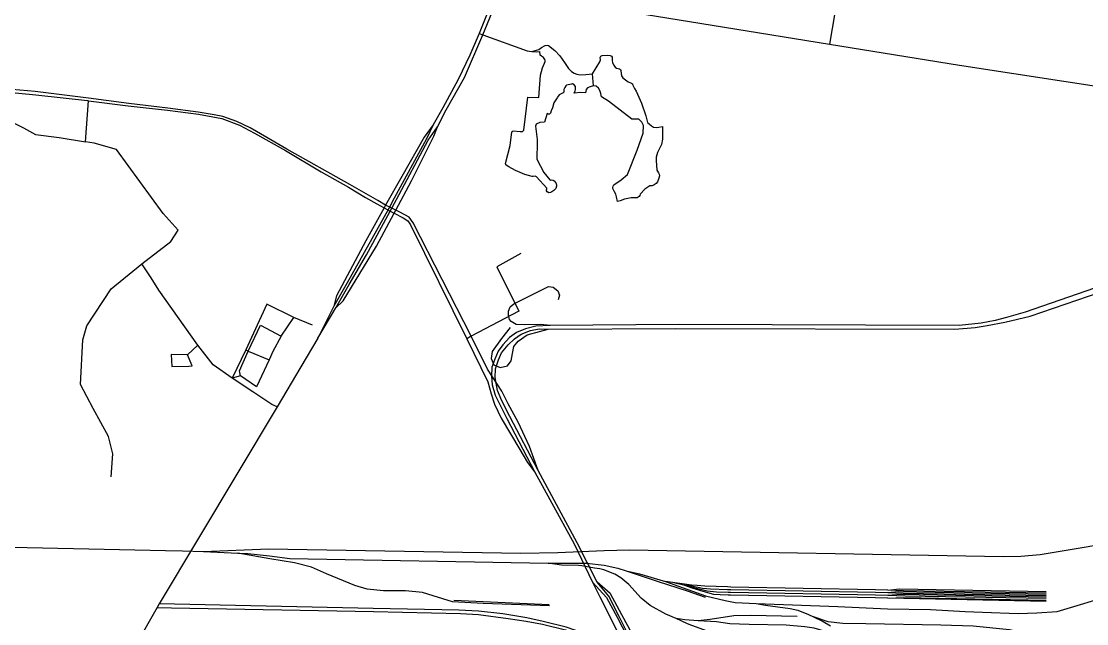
# Model space of a CAD drawing. Header units: millimetres. Extents: x 170 to 95391, y -643 to 69125.
# Drawn here: x 50333 to 53792, y 36544 to 38500 of the extents above; entities that cross this region are included whole.
import ezdxf

# ---------------------------------------------------------------- set-up
doc = ezdxf.new("R2010")
doc.units = ezdxf.units.MM
for name, color, linetype in [('railways', 4, 'Continuous'), ('roads_1', 1, 'Continuous'), ('roads_2', 2, 'Continuous'), ('roads_3', 3, 'Continuous')]:
    doc.layers.add(name, color=color, linetype=linetype)

msp = doc.modelspace()

# ---------------------------------------------------------------- linework, layer by layer
at = {"layer": 'railways'}
for points in [[(50924.72, 36778.93), (51136.06, 36787.04), (51954.71, 36773.9), (52074.75, 36775.4), (52226.06, 36782.37), (52308.28, 36784.16), (53521.46, 36763.11), (53578.18, 36763.48), (53641.52, 36768.71), (54269.32, 36873.89), (54833.3, 36988.11), (55278.97, 37085.89)], [(49814.38, 36809.25), (49940.92, 36802.48), (50152.14, 36795.84), (50801.44, 36781.57), (50856.51, 36781.12)], [(50856.51, 36781.12), (50924.72, 36778.93)], [(50924.72, 36778.93), (51014.29, 36774.11), (51036.81, 36773.25), (51068.53, 36772.03), (51139.17, 36764.92), (51205.69, 36756.2), (52044.07, 36741.47), (52168.54, 36740.68), (52225.78, 36734.14), (52270.15, 36724.28), (52297.06, 36716.21), (52340.16, 36706.12), (52424.94, 36681.61), (52554.33, 36635.32), (52618.59, 36620.13), (52651.03, 36613.1), (52719.48, 36609.62), (52983.85, 36600.3), (53145.18, 36593.12), (53284.6, 36590.23), (53397.37, 36584.5), (53454.41, 36581.97), (53570.16, 36578.05), (53630.13, 36579.29), (53696.69, 36583.9), (53883.85, 36640.84)], [(52047.77, 36601.99), (51832.89, 36610.17), (51732.74, 36615.58), (51670.21, 36634.48), (51635.88, 36646.01), (51580.95, 36651.05), (51509.53, 36651.62), (51456.14, 36656.65), (51416.16, 36668.22), (51323.99, 36706.79), (51275.86, 36728.15), (51219.97, 36741.89), (51139.93, 36755.32), (51036.81, 36773.25)], [(52152.93, 36732.35), (52142.65, 36732.94), (52087.19, 36734.92), (52044.07, 36741.47)], [(52193.98, 36725.13), (52152.93, 36732.35)], [(52852.02, 36568.3), (52701.14, 36570.78), (52646.41, 36570.45), (52569.76, 36558.02), (52530.67, 36553.48), (52487.54, 36557.14), (52459.06, 36561.2), (52425.77, 36575.02), (52375.13, 36603.03), (52345.27, 36627.8), (52305.55, 36671.83), (52280.3, 36693.76), (52260.6, 36705.16), (52224.49, 36719.51), (52211.42, 36722.43), (52193.98, 36725.13)], [(52297.06, 36716.21), (52348.66, 36698.83), (52401.1, 36681.88), (52495.36, 36650.66), (52553.08, 36630.1)], [(53146.06, 36653.77), (53106.59, 36654.51), (52636.62, 36663.5), (52625.62, 36663.71), (52552.63, 36665.78), (52527.92, 36668.03), (52508.91, 36669.66), (52485.97, 36672.36), (52447.46, 36677.81), (52424.94, 36681.61)], [(53146.14, 36636.1), (53106.23, 36636.84), (52636.26, 36645.54), (52627.8, 36645.69), (52589.99, 36646.56), (52559.96, 36650.38), (52525.35, 36658.32), (52487.27, 36667.99), (52447.46, 36677.81)], [(53146.1, 36644.94), (53106.42, 36645.68), (52636.45, 36654.58), (52626.56, 36654.76), (52570.8, 36656.42), (52544.61, 36659.19), (52509.22, 36666.38), (52485.97, 36672.36)], [(53146.18, 36627.27), (53106.06, 36628.07), (52636.09, 36637.4), (52627.94, 36637.57), (52601.74, 36637.78), (52582.22, 36639.72), (52546.85, 36648.43), (52510.97, 36659.46), (52487.27, 36667.99)], [(53146.06, 36653.77), (53184.32, 36657.11), (53660.92, 36648.53)], [(53660.86, 36643.98), (53197.14, 36651.16), (53146.06, 36653.77)], [(53660.79, 36639.43), (53180.16, 36647.79), (53146.1, 36644.94)], [(53660.73, 36634.88), (53196.39, 36642.51), (53146.1, 36644.94)], [(53660.65, 36630.32), (53190.31, 36638.8), (53146.14, 36636.1)], [(53660.59, 36625.78), (53202.97, 36633.59), (53146.14, 36636.1)], [(53146.18, 36627.27), (53197.15, 36629.74), (53660.52, 36621.23)], [(52047.25, 36606.04), (51737.94, 36619.67)], [(52719.48, 36609.62), (52749.96, 36604.76), (52828.99, 36593.54), (52854.64, 36588.48), (52889.21, 36574.66), (52904.9, 36566.99), (52936.55, 36551.53), (52960.08, 36537.29)], [(53660.46, 36616.68), (53146.18, 36627.27)], [(53066.5, 35886.11), (52972.41, 36076.83), (52913.49, 36227.6), (52885.15, 36282.03), (52855.68, 36323.67), (52814.87, 36361.32), (52746.4, 36408.89), (52733.85, 36417.3), (52722.44, 36424.94), (52676.89, 36455.46), (52632.36, 36482.62), (52600.82, 36499.09), (52558.22, 36521.33), (52501.48, 36541.99), (52493.66, 36544.85), (52459.06, 36561.2)], [(54295.9, 36103.77), (54284.13, 36107.95), (54266.48, 36114.21), (54218.33, 36132.49), (54199.89, 36140.3), (54178.95, 36157.34), (54079.43, 36242.47), (54014.55, 36297.4), (53943.62, 36353.45), (53851.1, 36412.97), (53776.83, 36450.07), (53696.95, 36484.45), (53615.45, 36508.61), (53541.58, 36524.52), (53423.51, 36536.18), (53318.73, 36540.08), (53074.71, 36544.04), (53000.73, 36545.15), (52952.99, 36550.64), (52904.9, 36566.99)], [(53084.98, 36440.71), (53015.18, 36488.02), (52962.76, 36513.25), (52907.92, 36529.79), (52876.87, 36534.38), (52817.05, 36539.71), (52696.07, 36541.69), (52633.15, 36543.73), (52590.25, 36550.19), (52530.67, 36553.48)]]:
    msp.add_lwpolyline(points, dxfattribs=at)
at = {"layer": 'roads_1'}
for points in [[(54095.96, 37729.62), (53592.28, 37555.49), (53531.32, 37538.79), (53495.07, 37528.44), (53449.79, 37520.62), (53378.22, 37513), (52467.49, 37516.13), (52049.89, 37512.83), (52003.84, 37510.83), (51970.06, 37502.1), (51941.2, 37490.06), (51918.05, 37473.08), (51896.49, 37450.34), (51881.53, 37429.2), (51870.64, 37403.11), (51861.38, 37377.02), (51859.51, 37348.4), (51861.74, 37319.76), (51872.16, 37286.14), (51910.19, 37210.59)], [(51919.35, 37216.86), (51893.1, 37267.97), (51879.39, 37301.62), (51871.51, 37343.4), (51873.38, 37372.01), (51882.66, 37401.38), (51892.71, 37424.2), (51913.46, 37450.2), (51934.16, 37468.86), (51956.49, 37484.22), (51986.99, 37496.24), (52014.16, 37501.74), (52043.66, 37500.66), (52458.05, 37503.11), (53363.87, 37500.85), (53429.66, 37506.06), (53469.17, 37512.29), (53526.79, 37523.28), (53609.15, 37543.08), (54100.56, 37712.2)], [(52049.89, 37512.83), (52019.83, 37515.46), (51965.57, 37514.26), (51940.1, 37516.1), (51923.74, 37526.04), (51918.03, 37531.82), (51914.86, 37545.74), (51914.96, 37558.83), (51920.82, 37572.69), (51932.42, 37583.23), (52044.66, 37639.59), (52060.26, 37637), (52074.96, 37625.44), (52080.61, 37611.49), (52076.36, 37595.99)], [(51920.79, 37506.55), (51892.54, 37469.97), (51861.79, 37427.69), (51858.32, 37405.63), (51867.21, 37385.11), (51887.68, 37375.94), (51911.56, 37381.48)], [(51911.56, 37381.48), (51923.2, 37397.75), (51928.32, 37421.42), (51932.62, 37444.29), (51945.91, 37462.18), (51975.66, 37482.39), (52015.2, 37492.7), (52043.66, 37500.66)], [(51910.19, 37210.59), (52000.41, 37036.23)], [(52011.15, 37042.21), (51919.35, 37216.86)], [(52000.41, 37036.23), (52127.85, 36803.25)], [(52137.78, 36806.82), (52011.15, 37042.21)], [(52127.85, 36803.25), (52187.94, 36679.41)], [(52202.81, 36679.69), (52137.78, 36806.82)], [(52187.94, 36679.41), (52233, 36629.71)], [(52240.29, 36633.44), (52202.81, 36679.69)], [(52233, 36629.71), (52267.54, 36565.28)], [(52274.39, 36567.72), (52240.29, 36633.44)], [(52267.54, 36565.28), (52300.02, 36502.61)], [(52306.14, 36505.01), (52274.39, 36567.72)]]:
    msp.add_lwpolyline(points, dxfattribs=at)
at = {"layer": 'roads_2'}
for points in [[(51875.76, 38594.95), (51850.04, 38536.14), (51820.24, 38460.96), (51789.21, 38390.26), (51751.22, 38310.72), (51701.37, 38219.34), (51670.68, 38164.54), (51648.52, 38118.49)], [(51654.6, 38113.78), (51684.26, 38157.12), (51712.75, 38212.81), (51772.34, 38317.71), (51831.99, 38456.32), (51861.88, 38529.64), (51875.76, 38594.95)], [(51875.76, 38594.95), (52011.9, 38578.36), (52181.51, 38551.09), (52576.62, 38487.28), (52956.83, 38425.78), (53379.3, 38357.45), (54232.65, 38227.09)], [(49718.26, 38296.82), (49724.95, 38295.65), (49737.07, 38293.54), (49766.03, 38288.48), (49829.45, 38281.38), (49909.59, 38277.6), (50104.86, 38275.7), (50279.29, 38270.89), (50325.79, 38266.65), (50380.9, 38261.61), (50548.42, 38242.54), (50552.01, 38242.08), (50680.65, 38225.65), (50807.85, 38211.72), (50908.26, 38199.08)], [(50907.97, 38204.9), (50808.85, 38217.77), (50682.35, 38233.54), (50551.83, 38250.68), (50378.68, 38271.76), (50278.33, 38281.49), (50105.53, 38284.21), (49909.92, 38287.12), (49847.2, 38288.08), (49807.81, 38289.93), (49767.56, 38295.99), (49719.97, 38305.19)], [(49736.27, 38156.61), (49758.57, 38146.56), (49862.3, 38142.13), (49963.77, 38146.56), (50059.78, 38167.6), (50148.95, 38204.18), (50207.65, 38220.57), (50230.18, 38212.72), (50251.64, 38198.24), (50310.49, 38169.13), (50340.91, 38154.72), (50379.02, 38132.28), (50456, 38123.47), (50541.68, 38108.46), (50552.01, 38242.08)], [(51534.1, 37895.03), (51516.19, 37903.67), (51490.54, 37918.64), (51400.39, 37970.78), (51195.64, 38085.59), (51130.89, 38122.72), (51075.99, 38153.81), (51033.19, 38174.73), (50987.78, 38190.85), (50959.99, 38196.88), (50907.97, 38204.9)], [(50908.26, 38199.08), (50984.92, 38185.09), (51041.45, 38163.34), (51090.5, 38137.3), (51191.33, 38080.39), (51307.2, 38011.9), (51395.16, 37961.5), (51451.34, 37928.31), (51487.08, 37908.1), (51511.16, 37894.69), (51530.91, 37883.8)], [(51648.52, 38118.49), (51543.61, 37926.21), (51526.06, 37892.28), (51390.92, 37651.64)], [(50624.82, 37021.48), (50630.56, 37096.07), (50616.84, 37152.57), (50567.02, 37242.8), (50525.74, 37321), (50532.87, 37465.97), (50546.61, 37511.86), (50624.65, 37631.87), (50725.17, 37712.99), (50819.06, 37785.69), (50842.17, 37822.47), (50794.11, 37875.87), (50642.71, 38083.62), (50570.14, 38104.8), (50541.68, 38108.46)], [(51397.41, 37645.93), (51453.72, 37742.44), (51551.69, 37921.79), (51654.6, 38113.78)], [(51390.92, 37651.64), (51348.18, 37574.88), (51295.74, 37471.08)], [(51295.74, 37471.08), (51354.73, 37569.41), (51397.41, 37645.93)], [(51278.44, 37513.31), (51218, 37539.05), (51130.99, 37582.18), (51062.27, 37433.22), (51017.86, 37341.61)], [(51295.74, 37471.08), (51240.81, 37378.21), (51164.24, 37248.73), (50781.45, 36608.54), (50774.15, 36596.47), (50575.87, 36249.62), (50547, 36199.12)], [(52187.94, 36679.41), (52212.05, 36631.28), (52266.26, 36522.06), (52295.5, 36477.66)], [(52245.45, 36642.39), (52202.81, 36679.69)], [(52575.09, 36267.04), (52374.52, 36437.05), (52352.27, 36457.09), (52340.8, 36468.17), (52328.14, 36487.47), (52319.84, 36503.31), (52307.65, 36527.73), (52297.04, 36546.81), (52246.01, 36641.34), (52245.45, 36642.39), (52246.01, 36641.34)]]:
    msp.add_lwpolyline(points, dxfattribs=at)
at = {"layer": 'roads_3'}
for points in [[(53052.92, 38986.38), (52956.83, 38425.78)], [(51820.24, 38460.96), (51831.99, 38456.32), (51976.1, 38404.6), (51990.59, 38401.75), (52005.8, 38401.41), (52016.95, 38401.99)], [(52191.35, 38290.45), (52179.77, 38287.67), (52172.04, 38283.9), (52167.2, 38279.15), (52165.18, 38267.67), (52148.84, 38268.77), (52128.6, 38266.54), (52131.07, 38274.17), (52133.03, 38278.47), (52132.63, 38288.53), (52128.35, 38294.3), (52123.07, 38297.23), (52119.22, 38296.29), (52103.79, 38293.07), (52100.89, 38291.17), (52097.47, 38284.97), (52095.02, 38278.77), (52094.47, 38270.16), (52093.01, 38267.77), (52090.6, 38266.84), (52079.96, 38261.17), (52074.61, 38254.03), (52072.66, 38251.65), (52062.43, 38235.94), (52058.45, 38219.22), (52053.08, 38209.21), (52051.09, 38202.04), (52047.71, 38198.71), (52044.81, 38198.73), (52040.5, 38201.16), (52032.1, 38173.14), (52016.69, 38171.35), (52005.1, 38166.18), (52002.76, 38160.21), (52007.88, 38116.65), (52008.58, 38106.53), (52006.58, 38052.15), (52029.67, 38009.22), (52049.01, 37985.75), (52051.35, 37984.96), (52055.25, 37985.7), (52059.94, 37984.89), (52063.83, 37982.52), (52069.23, 37975.48), (52070.75, 37969.25), (52070.72, 37965.38), (52068.31, 37957.63), (52062, 37950.67), (52055.73, 37946.84), (52051.02, 37944.54), (52045.55, 37943.81), (52040.1, 37946.19), (52038.57, 37949.31), (52038.6, 37953.2), (52039.4, 37956.29), (52039.79, 37958.53), (52006.1, 37995.61), (52001.11, 37997.14), (51995.61, 37996.69), (51991.61, 37996.72), (51967.66, 38002.39), (51938.28, 38016.04), (51916.37, 38027.66), (51910.6, 38030.52), (51906.75, 38034.34), (51905.47, 38038.7), (51919.94, 38096.77), (51926.28, 38140.98), (51927.8, 38142.97), (51930.72, 38144.43), (51952.78, 38142.27), (51960.11, 38142.92), (51964.32, 38147.15), (51978.17, 38253.47), (52013.16, 38252.7), (52019.24, 38325.76), (52024.92, 38349.09), (52031.55, 38364.46), (52034.59, 38369.91), (52034.61, 38372.89), (52033.13, 38375.89), (52028.18, 38382.4), (52022.73, 38387.42), (52017.75, 38390.44), (52016.95, 38401.99)], [(51990.59, 38401.75), (52013.5, 38408.22), (52022.03, 38415.17), (52034.28, 38421.86), (52040.27, 38423.23), (52045.09, 38421.77), (52065.17, 38405.47), (52081.83, 38388.06), (52096.45, 38366.14), (52109.38, 38346.5), (52119.84, 38337.35), (52128.05, 38331.62), (52137.13, 38328.15), (52148.08, 38326.54), (52165.85, 38327.95), (52188.31, 38329.33), (52211.6, 38368.63), (52213.74, 38375.37), (52212.76, 38383.17), (52214.88, 38387.31), (52219.42, 38389.35), (52235.79, 38390.26), (52244.66, 38389.14), (52249.33, 38387.03), (52251.39, 38383.38), (52251.85, 38374.54), (52252.82, 38365.18), (52257.46, 38357.35), (52261.06, 38351.61), (52265.74, 38348.45), (52271.47, 38346.86), (52275.64, 38345.78), (52278.75, 38343.67), (52279.77, 38340.03), (52281.26, 38330.66), (52282.24, 38322.86), (52285.85, 38317.13), (52291.04, 38312.93), (52303.5, 38304), (52313.91, 38299.76), (52317.54, 38297.14), (52318.55, 38292.97), (52321.12, 38288.27), (52323.68, 38282.01), (52329.88, 38273.13), (52346.8, 38234.04), (52360.56, 38192.89), (52366.66, 38172.06), (52371.85, 38167.34), (52379.1, 38160.52), (52385.86, 38156.83), (52394.21, 38155.72), (52403.09, 38156.69), (52414.59, 38158.16), (52414.91, 38133.22), (52414.79, 38117.64), (52411.52, 38100.52), (52403.02, 38082.92), (52398.78, 38074.12), (52394.48, 38059.09), (52394.4, 38048.7), (52396.23, 38017), (52399.33, 38013.34), (52401.91, 38008.64), (52403.96, 38003.94), (52404.96, 37998.74), (52403.33, 37990.96), (52398.54, 37978.53), (52394.32, 37973.36), (52387.5, 37968.74), (52381.2, 37966.2), (52373.38, 37966.26), (52357.62, 37954.96), (52342.87, 37938.96), (52341.53, 37934.94), (52339.09, 37931.12), (52336.18, 37928.75), (52332.32, 37926.87), (52326.54, 37926.91), (52313.07, 37926.54), (52302.47, 37925.2), (52291.87, 37922.4), (52277.39, 37917.25), (52269.19, 37914.92), (52265.94, 37929.79), (52263.13, 37938.91), (52259.34, 37946.12), (52254.13, 37957.18), (52253.68, 37961.01), (52254.67, 37964.84), (52257.12, 37969.13), (52260.99, 37972.92), (52266.78, 37975.27), (52280.83, 37985.7), (52301.17, 38003.25), (52332.59, 38081.52), (52352.28, 38136.9), (52352.97, 38162.28), (52348.24, 38172.37), (52342.99, 38178.64), (52337.72, 38182.03), (52330.03, 38182.09), (52315.11, 38182.21), (52240.04, 38240.74), (52217.05, 38255.29), (52214.72, 38265.37), (52211.92, 38275.92), (52207.17, 38283.14), (52199.52, 38289.43), (52191.35, 38290.45), (52188.31, 38329.33)], [(51670.68, 38164.54), (51641.66, 38123.98), (51569.2, 37995.92), (51516.19, 37903.67), (51511.16, 37894.69), (51452.21, 37787.18), (51356.67, 37609.2), (51348.18, 37574.88)], [(51354.73, 37569.41), (51378.6, 37593.02), (51486.04, 37770.64), (51543.72, 37877.13), (51549.25, 37887.33), (51600.46, 37981.84), (51672.17, 38127.32), (51684.26, 38157.12)], [(51530.91, 37883.8), (51543.72, 37877.13), (51572.99, 37862.11), (51588.19, 37851.96), (51597.02, 37839.62), (51780.07, 37469.36), (51848.27, 37329.74), (51858.56, 37290.38), (51870.13, 37256.91), (51890.97, 37212.1), (51952.15, 37109.67), (51976.8, 37068.27), (52000.41, 37036.23)], [(52011.15, 37042.21), (51983.28, 37119.37), (51946.58, 37198.4), (51933.96, 37222.05), (51913.53, 37258.04), (51893.01, 37299.09), (51846.38, 37370.41), (51793.85, 37477.5), (51605.63, 37845.95), (51592.18, 37864.64), (51562.37, 37880.66), (51549.25, 37887.33), (51534.1, 37895.03)], [(51954.89, 37746.57), (51877.41, 37702.71)], [(51164.24, 37248.73), (51147, 37255.96), (51087.94, 37294.9), (51084.94, 37296.87), (51017.86, 37341.61), (50956.36, 37385.27), (50906.97, 37448.87), (50780.09, 37627.46), (50755.04, 37667.01), (50725.17, 37712.99)], [(51877.41, 37702.71), (51948.08, 37559.25)], [(51176.92, 37477.74), (51218, 37539.05)], [(51948.08, 37559.25), (51793.85, 37477.5), (51780.07, 37469.36)], [(51109.52, 37514.17), (51176.92, 37477.74), (51149.48, 37427.91), (51137.95, 37400.61), (51097.44, 37313.33), (51044.62, 37349.04), (51041.89, 37365.72), (51069.51, 37429.75), (51109.52, 37514.17)], [(50906.97, 37448.87), (50873.18, 37417.66), (50820.3, 37418.09), (50821.68, 37379.28), (50877.63, 37380.86), (50888.13, 37381.11), (50873.18, 37417.66)], [(51062.27, 37433.22), (51069.51, 37429.75), (51137.95, 37400.61)], [(51044.62, 37349.04), (51017.86, 37341.61)], [(50774.15, 36596.47), (50820.8, 36596.03), (51476.75, 36583.61)], [(52027.71, 36551.77), (51974.83, 36562.98), (51896.3, 36575.99), (51817.31, 36585), (51753.94, 36588.3), (51475.85, 36593.45), (50781.45, 36608.54)], [(51476.75, 36583.61), (51759.07, 36577.88), (51818.03, 36573.81), (51913.83, 36561.47), (51971.95, 36552.61), (52025.24, 36542.96), (52100.66, 36524.11), (52155.98, 36507.35)], [(52162.12, 36512.95), (52101.8, 36533.21), (52027.71, 36551.77)]]:
    msp.add_lwpolyline(points, dxfattribs=at)

doc.saveas('drawing.dxf')
